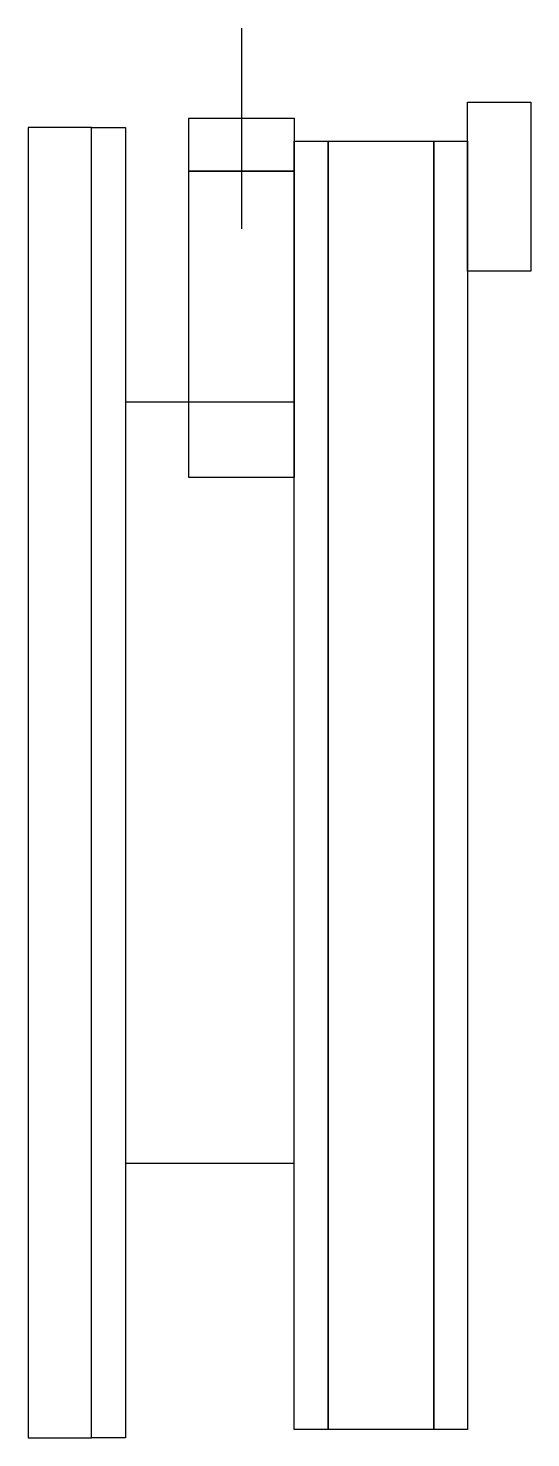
# Model space of a CAD drawing. Header units: millimetres. Extents: x -175 to 2286, y -1714 to 1134.
# Drawn here: x 576 to 599.8, y -224.5 to -157.8 of the extents above; entities that cross this region are included whole.
import ezdxf

# ---------------------------------------------------------------- set-up
doc = ezdxf.new("R2010")
doc.units = ezdxf.units.MM
doc.layers.add('header', color=190, linetype='Continuous')
doc.layers.add('pcb', color=104, linetype='Continuous')

msp = doc.modelspace()

# ---------------------------------------------------------------- linework, layer by layer
msp.add_line((586.122, -157.839), (586.122, -167.332))
for points in [[(596.822, -161.334), (599.822, -161.334), (599.822, -169.334), (596.822, -169.334)], [(579.022, -224.546), (579.022, -162.546), (576.022, -162.546), (576.022, -224.546)], [(583.622, -162.103), (588.622, -162.103), (588.622, -164.603), (583.622, -164.603)], [(583.622, -164.603), (588.622, -164.603), (588.622, -179.103), (583.622, -179.103)]]:
    msp.add_lwpolyline(points, close=True)
at = {"layer": 'header'}
for points in [[(590.222, -163.193), (595.222, -163.193), (595.222, -224.153), (590.222, -224.153)], [(580.622, -211.556), (588.622, -211.556), (588.622, -175.536), (580.622, -175.536)]]:
    msp.add_lwpolyline(points, close=True, dxfattribs=at)
at = {"layer": 'pcb'}
for points in [[(579.022, -162.546), (580.622, -162.546), (580.622, -224.546), (579.022, -224.546)], [(588.622, -163.193), (590.222, -163.193), (590.222, -224.153), (588.622, -224.153)], [(595.222, -163.193), (596.822, -163.193), (596.822, -224.153), (595.222, -224.153)]]:
    msp.add_lwpolyline(points, close=True, dxfattribs=at)

doc.saveas('drawing.dxf')
